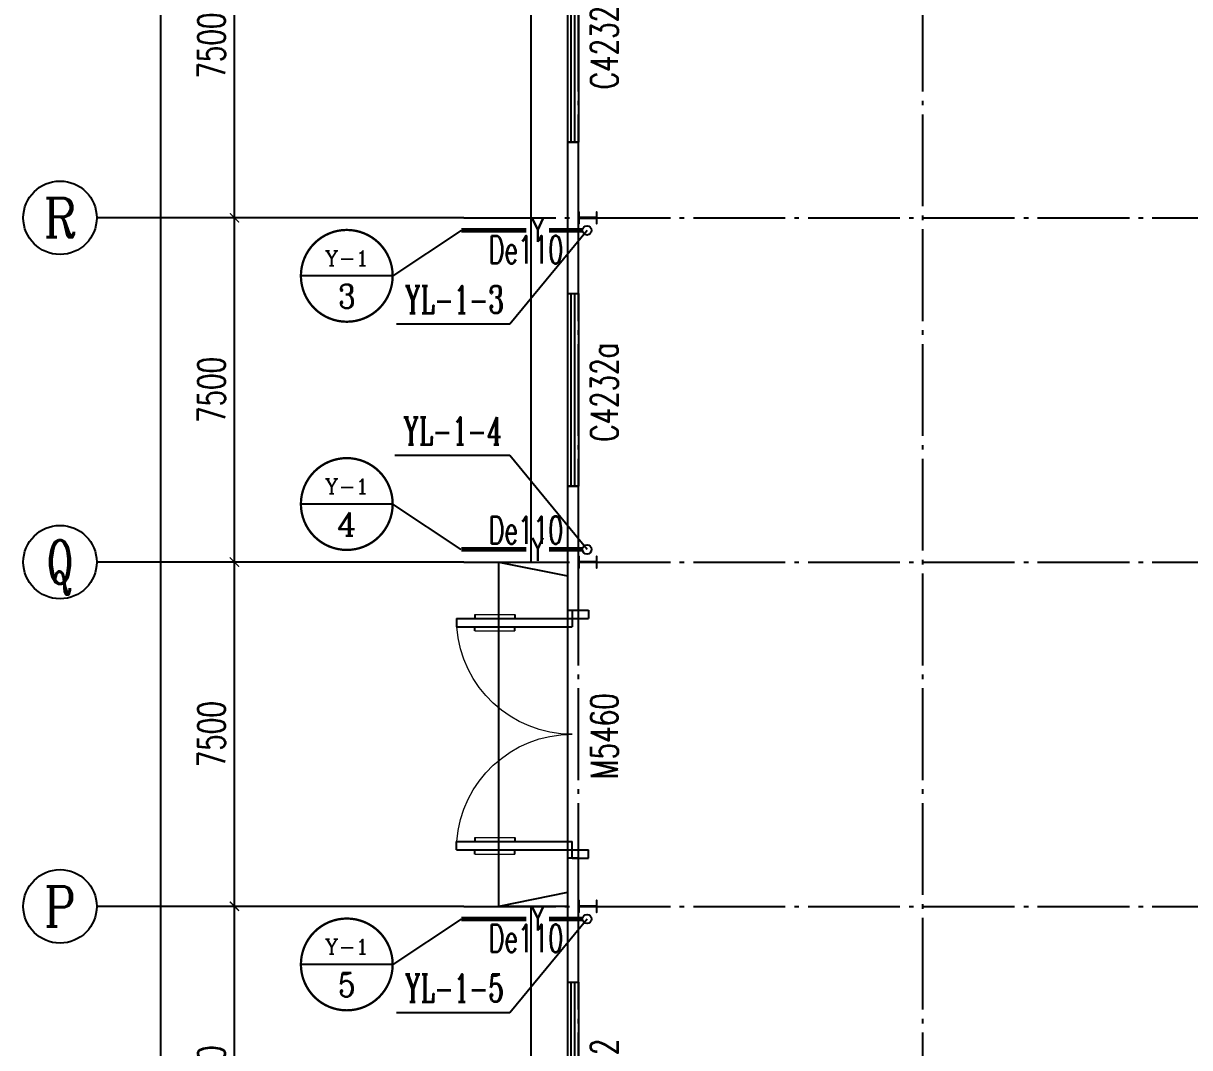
# Model space of a CAD drawing. Header units: millimetres. Extents: x 418304 to 847498, y 48187 to 111456.
# Drawn here: x 421484.41 to 421509.82, y 54741.4 to 54763.72 of the extents above; entities that cross this region are included whole.
import ezdxf
from ezdxf.enums import TextEntityAlignment as Align

# ---------------------------------------------------------------- set-up
doc = ezdxf.new("R2010")
doc.units = ezdxf.units.MM
doc.header["$LTSCALE"] = 1000
doc.linetypes.add('DOTE', pattern=[2.42, 2, -0.2, 0.02, -0.2])
for name, color, linetype in [('AXIS', 3, 'Continuous'), ('AXIS_TEXT', 7, 'Continuous'), ('COLUMN', 2, 'Continuous'), ('DIM_消防', 3, 'Continuous'), ('DIM_雨水', 3, 'Continuous'), ('DOTE', 8, 'DOTE'), ('PIPE-雨水', 4, 'Continuous'), ('TEXT_雨水', 7, 'Continuous'), ('TWT_TEXT', 7, 'Continuous'), ('VPIPE-雨水', 4, 'Continuous'), ('WALL-PARAPET', 6, 'Continuous'), ('WINDOW', 4, 'Continuous'), ('WINDOW_TEXT', 7, 'Continuous')]:
    doc.layers.add(name, color=color, linetype=linetype)
doc.styles.add('_TCH_AXIS', font='COMPLEX', dxfattribs={"bigfont": 'GBCBIG'})
doc.styles.add('_TCH_DIM_T3', font='SIMPLEX', dxfattribs={"width": 0.705882, "bigfont": 'GBCBIG'})
doc.styles.add('_TCH_WINDOW', font='SIMPLEX', dxfattribs={"height": 3.5, "bigfont": 'GBCBIG'})
doc.styles.add('_TWT_CIRCLE', font='COMPLEX', dxfattribs={"width": 1.1, "height": 3, "bigfont": 'HZTXT'})
doc.styles.add('_TWT_PIPEDN', font='SIMPLEX', dxfattribs={"width": 0.8, "height": 3, "bigfont": 'HZTXT'})
doc.styles.add('_TWT_PIPETEXT', font='SIMPLEX', dxfattribs={"width": 0.8, "height": 3.5, "bigfont": 'HZTXT'})
doc.styles.add('_TWT_SERIAL', font='COMPLEX', dxfattribs={"width": 0.8, "height": 3, "bigfont": 'HZTXT'})
doc.styles.add('COMPLEX', font='COMPLEX')
doc.dimstyles.new('_TCH_ARCH&&200', dxfattribs={"dimtxt": 595, "dimasz": 200, "dimexe": 500, "dimexo": 600, "dimgap": 200, "dimtad": 1, "dimdec": 0, "dimzin": 0, "dimdsep": 46, "dimtxsty": '_TCH_DIM_T3', "dimblk": 'ARCHTICK', "dimcen": 0.09, "dimclrt": 7, "dimazin": 2, "dimtfac": 1, "dimtdec": 0, "dimtix": 1, "dimtmove": 2, "dimatfit": 3, "dimfxl": 0, "dimtolj": 1, "dimtzin": 0, "dimarcsym": 0})

# ---------------------------------------------------------------- blocks, each defined once
blk = doc.blocks.new('A$C797E1D2B')
at = {"layer": 'COLUMN'}
h = blk.add_hatch(color=256, dxfattribs=at)
h.paths.add_polyline_path([(125, 400), (250, 400), (250, 388), (130, 388), (130, 200), (125, 200)])
h.paths.add_polyline_path([(0, 400), (125, 400), (125, 200), (120, 200), (120, 388), (0, 388)])
h.paths.add_polyline_path([(0, 12), (120, 12), (120, 200), (125, 200), (125, 0), (0, 0)])
h.paths.add_polyline_path([(125, 200), (130, 200), (130, 12), (250, 12), (250, 0), (125, 0)])
blk.add_lwpolyline([(250, 0), (250, 12), (130, 12), (130, 388), (250, 388), (250, 400), (0, 400), (0, 388), (120, 388), (120, 12), (0, 12), (0, 0)], close=True, dxfattribs=at)
blk = doc.blocks.new('_AXISO')
blk.add_circle((0, 0), 0.5)
at = {"layer": 'AXIS_TEXT', "style": 'COMPLEX', "width": 1.041667}
blk.add_attdef('A', text='', height=0.56, dxfattribs=at).set_placement((-0.25, -0.28), (0.25, -0.28), align=Align.FIT)
blk = doc.blocks.new('_ArchTick')
at = {"color": 0, "linetype": 'ByBlock', "const_width": 0.15}
blk.add_lwpolyline([(-0.5, -0.5), (0.5, 0.5)], dxfattribs=at)
blk = doc.blocks.new('*D277')
at = {"layer": 'AXIS', "color": 0, "lineweight": -2}
for p, q in [((456878, 190694), (450378, 190694)), ((450878, 63214), (450878, 190694)), ((456878, 63214), (450378, 63214))]:
    blk.add_line(p, q, dxfattribs=at)
at = {"layer": 'Defpoints', "color": 0}
for p in [(450878, 190694), (457478, 190694), (457478, 63214)]:
    blk.add_point(p, dxfattribs=at)
at = {"layer": 'AXIS', "color": 0, "lineweight": -2, "xscale": 200, "yscale": 200, "zscale": 200}
for p, rotation in [((450878, 190694), 90), ((450878, 63214), 270)]:
    blk.add_blockref('_ArchTick', p, dxfattribs=dict(at, rotation=rotation))
at = {"layer": 'AXIS', "color": 7, "insert": (450381, 126954), "char_height": 595, "attachment_point": 5, "rotation": 90, "style": '_TCH_DIM_T3'}
blk.add_mtext('\\A1;127480', dxfattribs=at)
blk = doc.blocks.new('*D292')
at = {"layer": 'AXIS', "color": 0, "lineweight": -2}
for p, q in [((456878, 160704), (451978, 160704)), ((452478, 153204), (452478, 160704)), ((456878, 153204), (451978, 153204))]:
    blk.add_line(p, q, dxfattribs=at)
at = {"layer": 'Defpoints', "color": 0}
for p in [(452478, 160704), (457478, 160704), (457478, 153204)]:
    blk.add_point(p, dxfattribs=at)
at = {"layer": 'AXIS', "color": 0, "lineweight": -2, "xscale": 200, "yscale": 200, "zscale": 200}
for p, rotation in [((452478, 160704), 90), ((452478, 153204), 270)]:
    blk.add_blockref('_ArchTick', p, dxfattribs=dict(at, rotation=rotation))
at = {"layer": 'AXIS', "color": 7, "insert": (451981, 156954), "char_height": 595, "attachment_point": 5, "rotation": 90, "style": '_TCH_DIM_T3'}
blk.add_mtext('\\A1;7500', dxfattribs=at)
blk = doc.blocks.new('*D293')
at = {"layer": 'AXIS', "color": 0, "lineweight": -2}
for p, q in [((456878, 168204), (451978, 168204)), ((452478, 160704), (452478, 168204)), ((456878, 160704), (451978, 160704))]:
    blk.add_line(p, q, dxfattribs=at)
at = {"layer": 'Defpoints', "color": 0}
for p in [(452478, 168204), (457478, 168204), (457478, 160704)]:
    blk.add_point(p, dxfattribs=at)
at = {"layer": 'AXIS', "color": 0, "lineweight": -2, "xscale": 200, "yscale": 200, "zscale": 200}
for p, rotation in [((452478, 168204), 90), ((452478, 160704), 270)]:
    blk.add_blockref('_ArchTick', p, dxfattribs=dict(at, rotation=rotation))
at = {"layer": 'AXIS', "color": 7, "insert": (451981, 164454), "char_height": 595, "attachment_point": 5, "rotation": 90, "style": '_TCH_DIM_T3'}
blk.add_mtext('\\A1;7500', dxfattribs=at)
blk = doc.blocks.new('*D294')
at = {"layer": 'AXIS', "color": 0, "lineweight": -2}
for p, q in [((456878, 175704), (451978, 175704)), ((452478, 168204), (452478, 175704)), ((456878, 168204), (451978, 168204))]:
    blk.add_line(p, q, dxfattribs=at)
at = {"layer": 'Defpoints', "color": 0}
for p in [(452478, 175704), (457478, 175704), (457478, 168204)]:
    blk.add_point(p, dxfattribs=at)
at = {"layer": 'AXIS', "color": 0, "lineweight": -2, "xscale": 200, "yscale": 200, "zscale": 200}
for p, rotation in [((452478, 175704), 90), ((452478, 168204), 270)]:
    blk.add_blockref('_ArchTick', p, dxfattribs=dict(at, rotation=rotation))
at = {"layer": 'AXIS', "color": 7, "insert": (451981, 171954), "char_height": 595, "attachment_point": 5, "rotation": 90, "style": '_TCH_DIM_T3'}
blk.add_mtext('\\A1;7500', dxfattribs=at)
blk = doc.blocks.new('*D295')
at = {"layer": 'AXIS', "color": 0, "lineweight": -2}
for p, q in [((456878, 183204), (451978, 183204)), ((452478, 175704), (452478, 183204)), ((456878, 175704), (451978, 175704))]:
    blk.add_line(p, q, dxfattribs=at)
at = {"layer": 'Defpoints', "color": 0}
for p in [(452478, 183204), (457478, 183204), (457478, 175704)]:
    blk.add_point(p, dxfattribs=at)
at = {"layer": 'AXIS', "color": 0, "lineweight": -2, "xscale": 200, "yscale": 200, "zscale": 200}
for p, rotation in [((452478, 183204), 90), ((452478, 175704), 270)]:
    blk.add_blockref('_ArchTick', p, dxfattribs=dict(at, rotation=rotation))
at = {"layer": 'AXIS', "color": 7, "insert": (451981, 179454), "char_height": 595, "attachment_point": 5, "rotation": 90, "style": '_TCH_DIM_T3'}
blk.add_mtext('\\A1;7500', dxfattribs=at)
blk = doc.blocks.new('$DorLib2D$00000011')
for p, q in [((-0.4667, 0.4709), (-0.4667, -0.0625)), ((-0.4667, 0.4709), (-0.4333, 0.4709)), ((-0.4333, 0.4709), (-0.4333, 0.0042)), ((0.4333, 0.4709), (0.4333, 0.0042)), ((0.4667, 0.4709), (0.4333, 0.4709)), ((0.4667, 0.4709), (0.4667, -0.0625)), ((-0.4833, 0.3962), (-0.4667, 0.3962)), ((-0.4167, 0.3962), (-0.4333, 0.3962)), ((0.4167, 0.3962), (0.4333, 0.3962)), ((0.4833, 0.3962), (0.4667, 0.3962)), ((-0.4833, 0.2346), (-0.4667, 0.2346)), ((-0.4167, 0.2346), (-0.4333, 0.2346)), ((0.4167, 0.2346), (0.4333, 0.2346)), ((0.4833, 0.2346), (0.4667, 0.2346)), ((-0.5, 0.0042), (-0.4333, 0.0042)), ((-0.5, 0.0042), (-0.5, -0.0625)), ((0.5, 0.0042), (0.4333, 0.0042)), ((0.5, 0.0042), (0.5, -0.0625)), ((-0.5, -0.0625), (-0.4667, -0.0625)), ((0.5, -0.0625), (0.4667, -0.0625))]:
    blk.add_line(p, q)
at = {"lineweight": 13}
for p, q in [((-0.4833, 0.3962), (-0.4833, 0.2346)), ((-0.4167, 0.3962), (-0.4167, 0.2346)), ((0.4167, 0.3962), (0.4167, 0.2346)), ((0.4833, 0.3962), (0.4833, 0.2346))]:
    blk.add_line(p, q, dxfattribs=at)
for centre, start, end in [((-0.4667, 0.0042), 0, 85.904), ((0.4667, 0.0042), 94.096, 180)]:
    blk.add_arc(centre, 0.4667, start, end, dxfattribs=at)
blk = doc.blocks.new('$TCHSYS$WIN2D')
for p, q in [((-0.5, 0.5), (0.5, 0.5)), ((-0.5, 0.5), (-0.5, -0.5)), ((0.5, 0.5), (0.5, -0.5)), ((0.5, 0.1667), (-0.5, 0.1667)), ((0.5, -0.1667), (-0.5, -0.1667)), ((-0.5, -0.5), (0.5, -0.5))]:
    blk.add_line(p, q)
blk = doc.blocks.new('234255')
at = {"color": 8, "ltscale": 0.5}
for p, q in [((458238.1, 168203.9), (459738.1, 167903.9)), ((459738.1, 161003.9), (458238.1, 160703.9))]:
    blk.add_line(p, q, dxfattribs=at)
for points in [[(474978.1, 191493.9), (458938.1, 191493.9), (458938.1, 168203.9)], [(459738.1, 160703.9), (458238.1, 160703.9), (458238.1, 168203.9), (459738.1, 168203.9)], [(458938.1, 160703.9), (458938.1, 93203.9)]]:
    blk.add_lwpolyline(points, dxfattribs=at)
at = {"layer": 'AXIS'}
for p, q in [((457478.1, 175703.9), (449478.1, 175703.9)), ((457478.1, 168203.9), (449478.1, 168203.9)), ((457478.1, 160703.9), (449478.1, 160703.9))]:
    blk.add_line(p, q, dxfattribs=at)
at = {"layer": 'DIM_消防'}
for p, q in [((457421, 175428.7), (455926.4, 174439.2)), ((455926.4, 174439.2), (453926.4, 174439.2)), ((455926.4, 169468.6), (453926.4, 169468.6)), ((457421, 168479.1), (455926.4, 169468.6)), ((457421, 160428.7), (455926.4, 159439.2)), ((455926.4, 159439.2), (453926.4, 159439.2))]:
    blk.add_line(p, q, dxfattribs=at)
at = {"layer": 'DIM_消防', "const_width": 50}
for points in [[(455926.4, 174439.2, 1), (453926.4, 174439.2, 1)], [(455926.4, 169468.6, 1), (453926.4, 169468.6, 1)], [(455926.4, 159439.2, 1), (453926.4, 159439.2, 1)]]:
    blk.add_lwpolyline(points, format="xyb", close=True, dxfattribs=at)
at = {"layer": 'DIM_雨水'}
for p, q in [((460161.3, 175428.7), (458478.8, 173385)), ((458478.8, 173385), (456008.5, 173385)), ((458478.8, 170522.8), (455972.7, 170522.8)), ((460161.3, 168479.1), (458478.8, 170522.8)), ((460161.3, 160428.7), (458478.8, 158385)), ((458478.8, 158385), (456008.5, 158385))]:
    blk.add_line(p, q, dxfattribs=at)
at = {"layer": 'DOTE'}
for p, q in [((459978.1, 60953.9), (459978.1, 192953.9)), ((467478.1, 60953.9), (467478.1, 192953.9)), ((457478.1, 175703.9), (552478.1, 175703.9)), ((457478.1, 168203.9), (552478.1, 168203.9)), ((457478.1, 160703.9), (552478.1, 160703.9))]:
    blk.add_line(p, q, dxfattribs=at)
at = {"layer": 'PIPE-雨水', "linetype": 'Continuous', "const_width": 100}
for points in [[(458839.4, 175428.7), (457421, 175428.7)], [(460061.3, 175428.7), (459328.9, 175428.7)], [(458839.4, 168479.1), (457421, 168479.1)], [(460061.3, 168479.1), (459328.9, 168479.1)], [(458839.4, 160428.7), (457421, 160428.7)], [(460061.3, 160428.7), (459328.9, 160428.7)]]:
    blk.add_lwpolyline(points, dxfattribs=at)
at = {"layer": 'VPIPE-雨水', "linetype": 'Continuous'}
for centre in [(460161.3, 175428.7), (460161.3, 168479.1), (460161.3, 160428.7)]:
    blk.add_circle(centre, 100, dxfattribs=at)
at = {"layer": 'WALL-PARAPET'}
for p, q in [((459738.1, 177353.9), (459738.1, 174053.9)), ((459978.1, 177353.9), (459738.1, 177353.9)), ((459978.1, 174053.9), (459978.1, 177353.9)), ((459738.1, 174053.9), (459978.1, 174053.9)), ((459738.1, 169853.9), (459738.1, 167153.9)), ((459978.1, 169853.9), (459738.1, 169853.9)), ((459978.1, 167153.9), (459978.1, 169853.9)), ((459738.1, 167153.9), (459978.1, 167153.9)), ((459738.1, 161753.9), (459738.1, 159053.9)), ((459978.1, 161753.9), (459738.1, 161753.9)), ((459978.1, 159053.9), (459978.1, 161753.9)), ((459738.1, 159053.9), (459978.1, 159053.9))]:
    blk.add_line(p, q, dxfattribs=at)
at = {"layer": 'WINDOW'}
blk.add_line((459738.1, 167153.9), (459738.1, 161753.9), dxfattribs=at)
at = {"rotation": 270}
for p in [(459978.1, 175828.9), (459978.1, 168328.9), (459978.1, 160828.9)]:
    blk.add_blockref('A$C797E1D2B', p, dxfattribs=at)
at = {"layer": 'AXIS'}
ref = blk.add_blockref('_AXISO', (448678.1, 175703.9), dxfattribs=dict(at, xscale=1600, yscale=1600, zscale=1600))
ref.add_attrib('A', 'R', dxfattribs={"layer": 'AXIS_TEXT', "height": 850.4, "style": '_TCH_AXIS'}).set_placement((448313.7, 175278.7), (449042.6, 175278.7), align=Align.FIT)
ref = blk.add_blockref('_AXISO', (448678.1, 168203.9), dxfattribs=dict(at, xscale=1600, yscale=1600, zscale=1600))
ref.add_attrib('A', 'Q', dxfattribs={"layer": 'AXIS_TEXT', "height": 953.9, "style": '_TCH_AXIS', "width": 0.807692}).set_placement((448384.6, 167726.9), (448971.6, 167726.9), align=Align.FIT)
ref = blk.add_blockref('_AXISO', (448678.1, 160703.9), dxfattribs=dict(at, xscale=1600, yscale=1600, zscale=1600))
ref.add_attrib('A', 'P', dxfattribs={"layer": 'AXIS_TEXT', "height": 870.5, "style": '_TCH_AXIS'}).set_placement((448325.8, 160268.6), (449030.5, 160268.6), align=Align.FIT)
at = {"layer": 'WINDOW'}
ref = blk.add_blockref('$TCHSYS$WIN2D', (459858.1, 179453.9), dxfattribs=dict(at, xscale=4200, yscale=-240, zscale=4200, rotation=270))
ref.add_attrib('A', 'C4232', (460835.4, 178503.9), dxfattribs={"layer": 'WINDOW_TEXT', "height": 595, "rotation": 90, "style": '_TCH_WINDOW', "width": 0.705882})
ref = blk.add_blockref('$TCHSYS$WIN2D', (459858.1, 171953.9), dxfattribs=dict(at, xscale=4200, yscale=-240, zscale=4200, rotation=270))
ref.add_attrib('A', 'C4232a', (460835.4, 170823.9), dxfattribs={"layer": 'WINDOW_TEXT', "height": 595, "rotation": 90, "style": '_TCH_WINDOW', "width": 0.705882})
ref = blk.add_blockref('$DorLib2D$00000011', (459858.1, 164453.9), dxfattribs=dict(at, xscale=5400, yscale=-5400, zscale=5400, rotation=270))
ref.add_attrib('A', 'M5460', (460835.4, 163473.9), dxfattribs={"layer": 'WINDOW_TEXT', "height": 595, "rotation": 90, "style": '_TCH_WINDOW', "width": 0.705882})
ref = blk.add_blockref('$TCHSYS$WIN2D', (459858.1, 156953.9), dxfattribs=dict(at, xscale=4200, yscale=-240, zscale=4200, rotation=270))
ref.add_attrib('A', 'C4232', (460835.4, 156003.9), dxfattribs={"layer": 'WINDOW_TEXT', "height": 595, "rotation": 90, "style": '_TCH_WINDOW', "width": 0.705882})
at = {"layer": 'DIM_消防', "color": 7, "style": '_TWT_CIRCLE'}
for s, height, p, p2 in [('Y-1', 327.27, (454446.4, 174659.2), (455406.4, 174659.2)), ('3', 517.5, (454736.7, 173736), (455116.2, 173736)), ('Y-1', 327.27, (454446.4, 169688.6), (455406.4, 169688.6)), ('4', 509.7, (454712.8, 168772), (455140, 168772)), ('Y-1', 327.27, (454446.4, 159659.2), (455406.4, 159659.2)), ('5', 517.5, (454736.7, 158736), (455116.2, 158736))]:
    blk.add_text(s, height=height, dxfattribs=at).set_placement(p, p2, align=Align.FIT)
at = {"layer": 'TEXT_雨水', "style": '_TWT_PIPETEXT', "width": 0.64}
for p in [(458962.2, 175178.7), (458962.2, 168229.1), (458962.2, 160178.7)]:
    blk.add_text('Y', height=500, dxfattribs=at).set_placement(p)
at = {"layer": 'TEXT_雨水', "linetype": 'Continuous', "style": '_TWT_PIPEDN', "width": 0.64}
for p in [(458014, 174707.7), (458014, 168600), (458014, 159707.7)]:
    blk.add_text('De110', height=600, dxfattribs=at).set_placement(p)
at = {"layer": 'TWT_TEXT', "style": '_TWT_SERIAL', "width": 0.64}
for s, p in [('YL-1-3', (456188.5, 173625)), ('YL-1-4', (456152.7, 170762.8)), ('YL-1-5', (456188.5, 158625))]:
    blk.add_text(s, height=600, dxfattribs=at).set_placement(p)
at = {"layer": 'AXIS'}
for p1, p2, distance, text, picture, middle in [((457478.1, 63213.9), (457478.1, 190693.9), 6600, '127480', '*D277', (450380.6, 126953.9)), ((457478.1, 175703.9), (457478.1, 183203.9), 5000, '7500', '*D295', (451980.6, 179453.9)), ((457478.1, 168203.9), (457478.1, 175703.9), 5000, '7500', '*D294', (451980.6, 171953.9)), ((457478.1, 160703.9), (457478.1, 168203.9), 5000, '7500', '*D293', (451980.6, 164453.9)), ((457478.1, 153203.9), (457478.1, 160703.9), 5000, '7500', '*D292', (451980.6, 156953.9))]:
    dim = blk.add_aligned_dim(p1=p1, p2=p2, distance=distance, text=text, dimstyle='_TCH_ARCH&&200', dxfattribs=at)
    dim.commit()
    dim.dimension.update_dxf_attribs({"geometry": picture, "text_midpoint": middle})

msp = doc.modelspace()

# ---------------------------------------------------------------- block references
at = {"xscale": 0.001, "yscale": 0.001, "zscale": 0.001}
msp.add_blockref('234255', (421036.532, 54583.777), dxfattribs=at)

doc.saveas('drawing.dxf')
